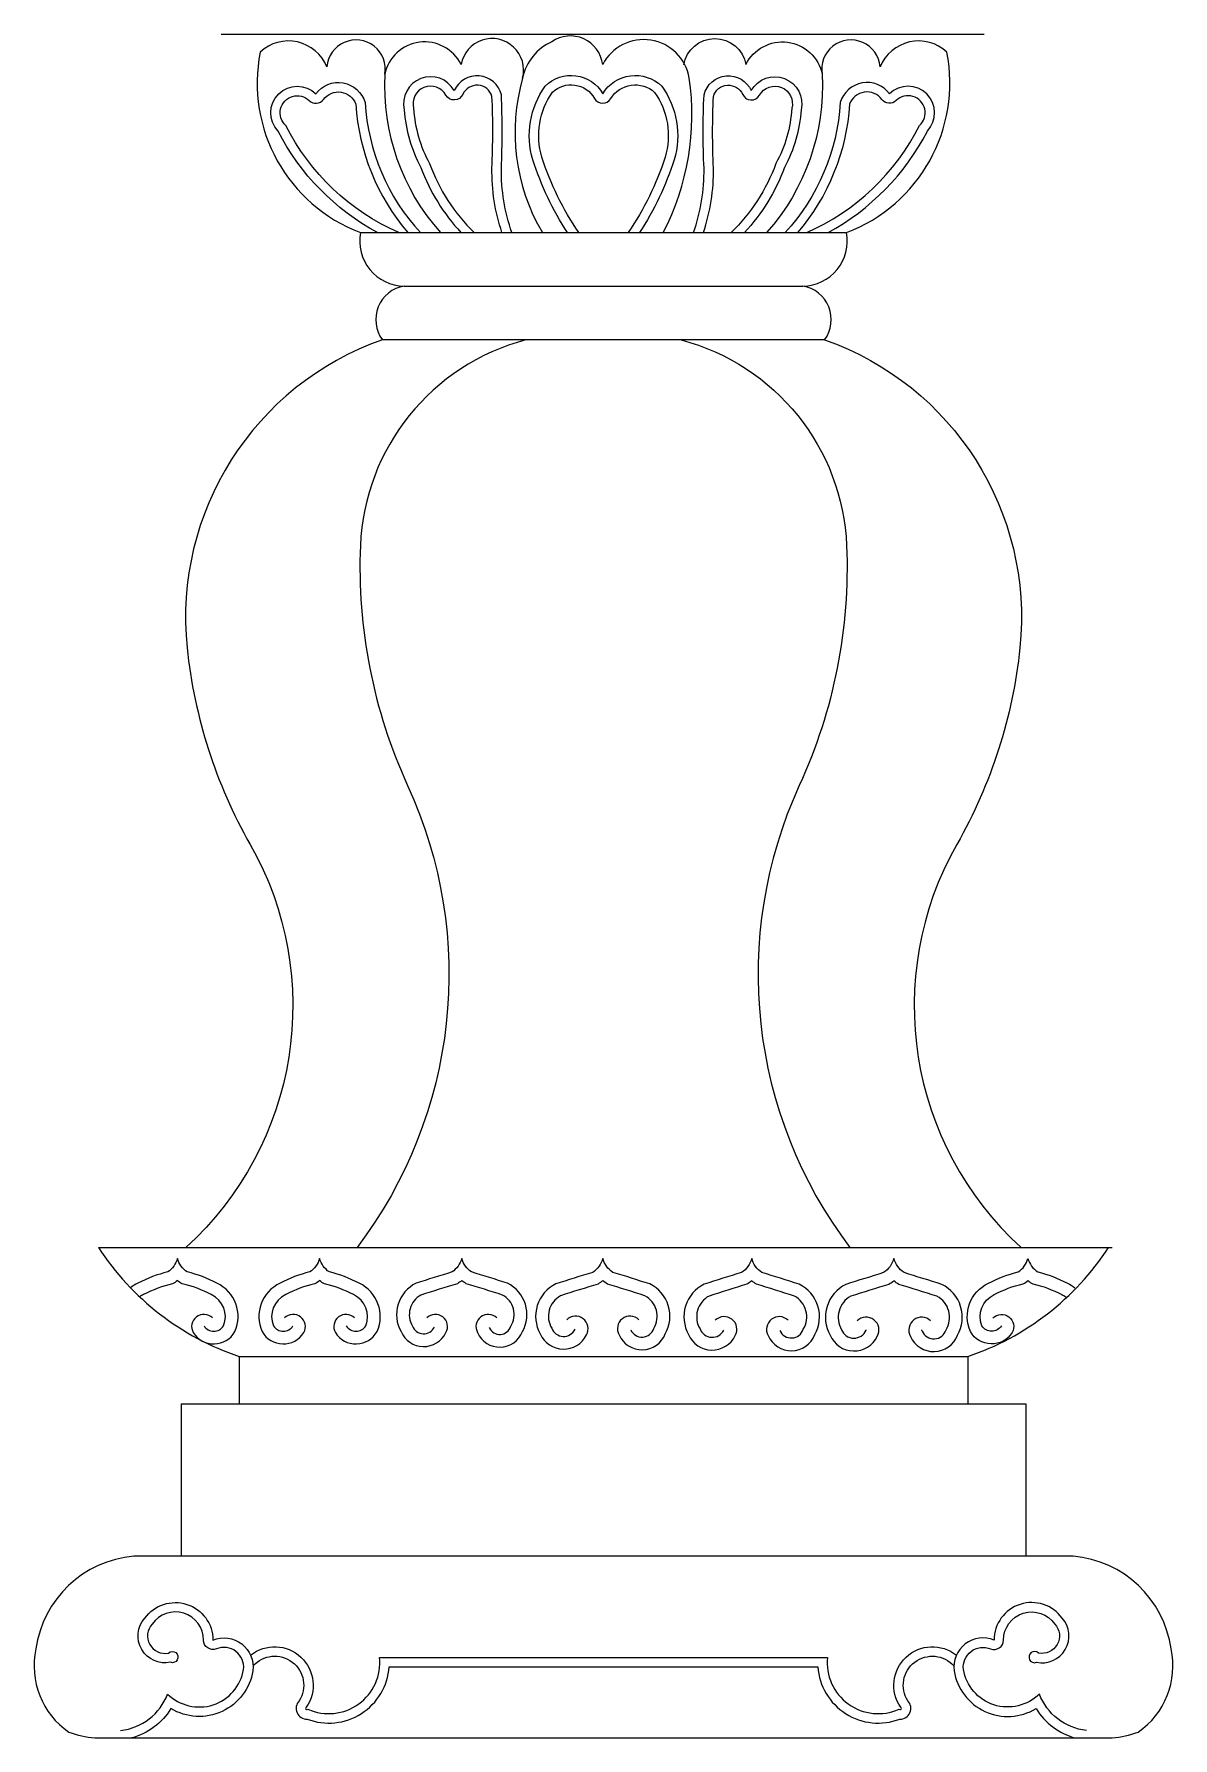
# Model space of a CAD drawing. Extents: x 3593 to 4197, y -965 to -63.
import ezdxf

# ---------------------------------------------------------------- set-up
doc = ezdxf.new("R2010")
doc.units = 0
doc.header["$LTSCALE"] = 100
doc.header["$MEASUREMENT"] = 0
for name, color, linetype in [('3', 3, 'CONTINUOUS'), ('4', 4, 'CONTINUOUS'), ('7', 7, 'CONTINUOUS')]:
    doc.layers.add(name, color=color, linetype=linetype)

msp = doc.modelspace()

# ---------------------------------------------------------------- linework, layer by layer
at = {"layer": '3'}
for points in [[(3841.21, -167.76, -0.083639), (3835.92, -133.56, 0.022605), (3835.94, -95.59, 0.693913), (3820.44, -94.56, -0.616299), (3811.52, -94.94, 0.885771), (3794.42, -101.92, 0.109556), (3802.83, -131.18, 0.110704), (3826.45, -167.76)], [(3882.01, -167.76, -0.075468), (3862.42, -127.79, -0.232894), (3867.99, -93.4, -0.48847), (3890.25, -96.66, 0.571903), (3898.87, -96.79, -0.471542), (3922.08, -93.45, -0.232502), (3927.62, -127.79, -0.075468), (3908.03, -167.76, -0.069828)], [(3947.99, -167.76, 0.083639), (3953.28, -133.56, -0.022605), (3953.25, -95.59, -0.693913), (3968.75, -94.56, 0.616299), (3977.68, -94.94, -0.885771), (3994.77, -101.92, -0.109556), (3986.36, -131.18, -0.110704), (3962.74, -167.76)], [(3786.51, -167.76, -0.172714), (3726.68, -111.01, -1.016191), (3739.15, -97.82, 0.455197), (3746.67, -97.21, -0.602234), (3763.78, -99.78, 0.1614), (3791.31, -167.76, 0.1614)], [(4002.68, -167.76, 0.172714), (4062.52, -111.01, 1.016191), (4050.05, -97.82, -0.455197), (4042.53, -97.21, 0.602234), (4025.41, -99.78, -0.1614), (3997.88, -167.76, -0.1614)], [(3683.38, -747.1, 0.549691), (3693.71, -747.11, 0.404526), (3687.2, -730.56, 0.068339), (3671.84, -724.89, -0.039804), (3669.29, -723.13, -0.039804), (3666.73, -724.89, 0.068339), (3651.37, -730.56, 0.04676), (3649.3, -731.75, 0.04676)], [(3758.7, -747.1, 0.549691), (3769.03, -747.11, 0.404526), (3762.52, -730.56, 0.068339), (3747.16, -724.89, -0.039804), (3744.61, -723.13, -0.039804), (3742.05, -724.89, 0.068339), (3726.69, -730.56, 0.404526), (3720.19, -747.11, 0.549691), (3730.51, -747.1, 0.549691)], [(3834.5, -748, 0.696769), (3845.94, -747.33, 0.431661), (3841.55, -730.77, 0.00415), (3822.26, -724.76, -0.036488), (3819.93, -723.13, -0.036488), (3817.59, -724.76, 0.00415), (3798.3, -730.77, 0.427884), (3793.83, -747.21, 0.658862), (3805.46, -747.76, 0.658862)], [(3909.47, -749.18, 0.695246), (3921.62, -748.5, 0.431482), (3916.99, -731.17, 0.004149), (3897.12, -724.98, -0.038255), (3894.64, -723.22, -0.038255), (3892.16, -724.98, 0.004149), (3872.29, -731.17, 0.427891), (3867.58, -748.37, 0.657859), (3879.92, -748.94, 0.657859)], [(3988.45, -749.58, 0.694776), (4000.84, -748.88, 0.431427), (3996.13, -731.3, 0.004148), (3976.07, -725.05, -0.038833), (3973.54, -723.25, -0.038833), (3971, -725.05, 0.004148), (3950.94, -731.3, 0.427895), (3946.16, -748.76, 0.65755), (3958.74, -749.33, 0.65755)], [(4063.58, -749.28, 0.872378), (4063.52, -749.32, -0.026945), (4063.85, -749.97, 0.694323), (4076.48, -749.27, 0.431375), (4071.69, -731.43, 0.004148), (4051.44, -725.12, -0.039405), (4048.85, -723.28, -0.039405), (4046.26, -725.12, 0.004148), (4026.01, -731.43, 0.427899), (4021.15, -749.14, 0.678983), (4034.14, -749.34, 1.681123), (4034.12, -749.28, 1.681123)], [(4105.81, -747.1, -0.549691), (4095.49, -747.11, -0.404526), (4101.99, -730.56, -0.068339), (4117.35, -724.89, 0.039804), (4119.91, -723.13, 0.039804), (4122.46, -724.89, -0.068339), (4137.82, -730.56, -0.04676), (4139.89, -731.75, -0.04676)], [(3639.2, -961.51, 0.281145), (3664.11, -942.21, 0.609123), (3704.32, -929.18, 0.571746), (3689.99, -918.27, -0.53247), (3683.1, -913.65, 0.733474), (3655.91, -905.13, 0.730677), (3664.59, -920.51, -1.815823), (3665.6, -925.41, -0.720989), (3652, -902, -0.726991), (3688.1, -913.64, -0.574262), (3709.27, -929.89, -0.532855), (3665.87, -949.9, -0.191272), (3645.05, -965.48)], [(4150.84, -961.51, -0.281145), (4125.93, -942.21, -0.609123), (4085.72, -929.18, -0.571746), (4100.05, -918.27, 0.53247), (4106.94, -913.65, -0.733474), (4134.13, -905.13, -0.730677), (4125.45, -920.51, 1.815823), (4124.43, -925.41, 0.720989), (4138.04, -902, 0.726991), (4101.94, -913.64, 0.574262), (4080.76, -929.89, 0.532855), (4124.17, -949.9, 0.191272), (4144.99, -965.48)], [(3708.04, -921.62, -0.864057), (3737.57, -949.22, 1.274556), (3738.4, -950.24, 0.577977), (3776.39, -922.8), (4013.65, -922.8, 0.577977), (4051.64, -950.24, 1.274556), (4052.47, -949.22, -0.864057), (4081.99, -921.62, -0.864057)], [(3709.34, -927.24, -0.9192), (3733.79, -945.87, 0.676019), (3738.05, -955.51, 0.503705), (3781.45, -927.8), (4008.59, -927.8, 0.503705), (4051.98, -955.51, 0.676019), (4056.25, -945.87, -0.9192), (4080.69, -927.24, -0.9192)]]:
    msp.add_lwpolyline(points, format="xyb", dxfattribs=at)
at = {"layer": '4'}
for p, q in [((3692.47, -62.57), (4096.72, -62.57)), ((3766.32, -167.76), (4023.72, -167.76)), ((3789.36, -196.11), (4000.67, -196.11)), ((4012.19, -224.61), (3777.85, -224.61)), ((3627.45, -705.6), (4164.52, -705.6)), ((3701.99, -763.35), (3701.99, -788.38)), ((3701.99, -763.35), (4088.05, -763.35)), ((4088.05, -763.35), (4088.05, -788.38)), ((3671.19, -788.38), (4118.85, -788.38)), ((3671.19, -788.38), (3671.19, -869.23)), ((4118.85, -788.38), (4118.85, -869.23)), ((3625.52, -965.48), (4164.52, -965.48))]:
    msp.add_line(p, q, dxfattribs=at)
for points in [[(3748.5, -79.99, 0.524472), (3713.13, -72.07, 0.366731), (3766.32, -167.76, 0.467231), (3789.36, -196.11, 0.557128), (3777.85, -224.61, 0.557128)], [(3852.15, -85.85, 1.039525), (3819.55, -78.69, 0.712117), (3779.14, -83.9, 0.196712), (3808.58, -167.76, 0.196712)], [(3926.68, -167.76, 0.15596), (3940.49, -85.85, 0.71721), (3894.6, -78.69, 0.562038), (3867.66, -66.61, 0.24009), (3852.15, -85.85, 0.205914), (3862.63, -167.76)], [(3937.59, -78.85, -0.840777), (3970.49, -78.69, -0.712117), (4010.9, -83.9, -0.196712), (3981.46, -167.76)], [(4012.19, -224.61, 0.557128), (4000.67, -196.11, 0.467231), (4023.72, -167.76, 0.366731), (4076.91, -72.07, 0.524472), (4041.54, -79.99)], [(3777.85, -224.61, 0.347074), (3674.43, -387.78, 0.103777), (3707.81, -491.98, -0.350866), (3673.77, -705.6, -0.350866)], [(3853.92, -224.61, 0.329168), (3766.23, -333.6, 0.118539), (3791.26, -460.72, -0.276492), (3764.45, -705.6, -0.276492)], [(3936.12, -224.61, -0.329168), (4023.81, -333.6, -0.118539), (3998.77, -460.72, 0.276492), (4025.59, -705.6, 0.276492)], [(4012.19, -224.61, -0.347074), (4115.61, -387.78, -0.103777), (4082.23, -491.98, 0.350866), (4116.27, -705.6, 0.350866)], [(4178.23, -962.44, 0.306858), (4195.69, -918.32, 0.351111), (4143.88, -869.23), (3646.16, -869.23, 0.351111), (3594.35, -918.32, 0.306858), (3611.81, -962.44, 0.306858)]]:
    msp.add_lwpolyline(points, format="xyb", dxfattribs=at)
for centre, radius, start, end in [((3763.92, -81.15), 15.46, 349.76429, 175.69371), ((4026.12, -81.15), 15.46, 4.30629, 190.23571), ((3747.82, -627.22), 143.64, 213.07166, 251.39167), ((4042.21, -627.22), 143.64, 288.60833, 326.92834), ((3629.14, -916.63), 48.98, 249.28161, 265.76599), ((4160.9, -916.63), 48.98, 274.23401, 290.71839)]:
    msp.add_arc(centre, radius, start, end, dxfattribs=at)
at = {"layer": '7'}
for points in [[(3775.2, -167.76, -0.150313), (3722.59, -114, -0.98087), (3742.64, -94.25, -0.619952), (3768.73, -98.85, 0.172763), (3797.99, -167.76, 0.19467)], [(3846.49, -167.76, -0.087661), (3840.91, -133.71, 0.022879), (3840.91, -94.82, 0.713318), (3815.88, -92.5, 0.868462), (3789.46, -102.69, 0.10676), (3798.27, -133.25, 0.09782), (3819.49, -167.76)], [(3875.97, -167.76, -0.069859), (3857.65, -129.27, -0.235698), (3864.18, -90.14, -0.496459), (3894.6, -94.19, -0.48009), (3925.86, -90.14, -0.235698), (3932.39, -129.27, -0.069859), (3914.07, -167.76)], [(3942.71, -167.76, 0.087661), (3948.28, -133.71, -0.022879), (3948.28, -94.82, -0.713318), (3973.31, -92.5, -0.868462), (3999.73, -102.69, -0.10676), (3990.93, -133.25, -0.09782), (3969.71, -167.76)], [(4014, -167.76, 0.150313), (4066.6, -114, 0.98087), (4046.55, -94.25, 0.619952), (4020.46, -98.85, -0.172763), (3991.21, -167.76, -0.19467)], [(3687.83, -742.9, 0.872378), (3677.68, -750.71, 0.565702), (3699.73, -750.19, 0.409105), (3690.21, -724.52, 0.063181), (3674.45, -718.56, -0.178864), (3669.29, -711.38, -0.178864), (3664.13, -718.56, 0.063181), (3648.37, -724.52, 0.059239), (3644.45, -726.96, 0.059239)], [(3763.15, -742.9, 0.872378), (3753, -750.71, 0.565702), (3775.05, -750.19, 0.409105), (3765.53, -724.52, 0.063181), (3749.77, -718.56, -0.178864), (3744.61, -711.38, -0.178864), (3739.45, -718.56, 0.063181), (3723.68, -724.52, 0.409105), (3714.17, -750.19, 0.565702), (3736.21, -750.71, 0.872378), (3726.06, -742.9)], [(3838.47, -742.9, 0.872378), (3828.32, -750.71, 0.669778), (3852.09, -750.19, 0.429776), (3844.15, -724.52, 0.004078), (3825.09, -718.56, -0.178864), (3819.93, -711.38, -0.178864), (3814.76, -718.56, 0.004078), (3795.71, -724.52, 0.429776), (3787.76, -750.19, 0.640751), (3811.53, -750.71, 0.872378), (3801.38, -742.9)], [(3913.74, -743.84, 0.872378), (3903.29, -751.89, 0.669778), (3927.77, -751.36, 0.429776), (3919.59, -724.91, 0.004078), (3899.95, -718.78, -0.178864), (3894.64, -711.38, -0.178864), (3889.32, -718.78, 0.004078), (3869.69, -724.91, 0.429776), (3861.51, -751.36, 0.640751), (3885.99, -751.89, 0.872378), (3875.54, -743.84)], [(3992.82, -744.16, 0.872378), (3982.27, -752.28, 0.669778), (4006.99, -751.74, 0.429776), (3998.73, -725.04, 0.004078), (3978.9, -718.85, -0.178864), (3973.54, -711.38, -0.178864), (3968.17, -718.85, 0.004078), (3948.35, -725.04, 0.429776), (3940.08, -751.74, 0.640751), (3964.81, -752.28, 0.872378), (3954.25, -744.16)], [(4068.32, -744.47, 0.872378), (4057.66, -752.68, 0.669778), (4082.62, -752.13, 0.429776), (4074.28, -725.17, 0.004078), (4054.27, -718.92, -0.178864), (4048.85, -711.38, -0.178864), (4043.43, -718.92, 0.004078), (4023.42, -725.17, 0.429776), (4015.08, -752.13, 0.640751), (4040.04, -752.68, 0.872378), (4029.38, -744.47)], [(4101.36, -742.9, -0.872378), (4111.51, -750.71, -0.565702), (4089.47, -750.19, -0.409105), (4098.99, -724.52, -0.063181), (4114.75, -718.56, 0.178864), (4119.91, -711.38, 0.178864), (4125.07, -718.56, -0.063181), (4140.83, -724.52, -0.059239), (4144.74, -726.96, -0.059239)]]:
    msp.add_lwpolyline(points, format="xyb", dxfattribs=at)

doc.saveas('drawing.dxf')
